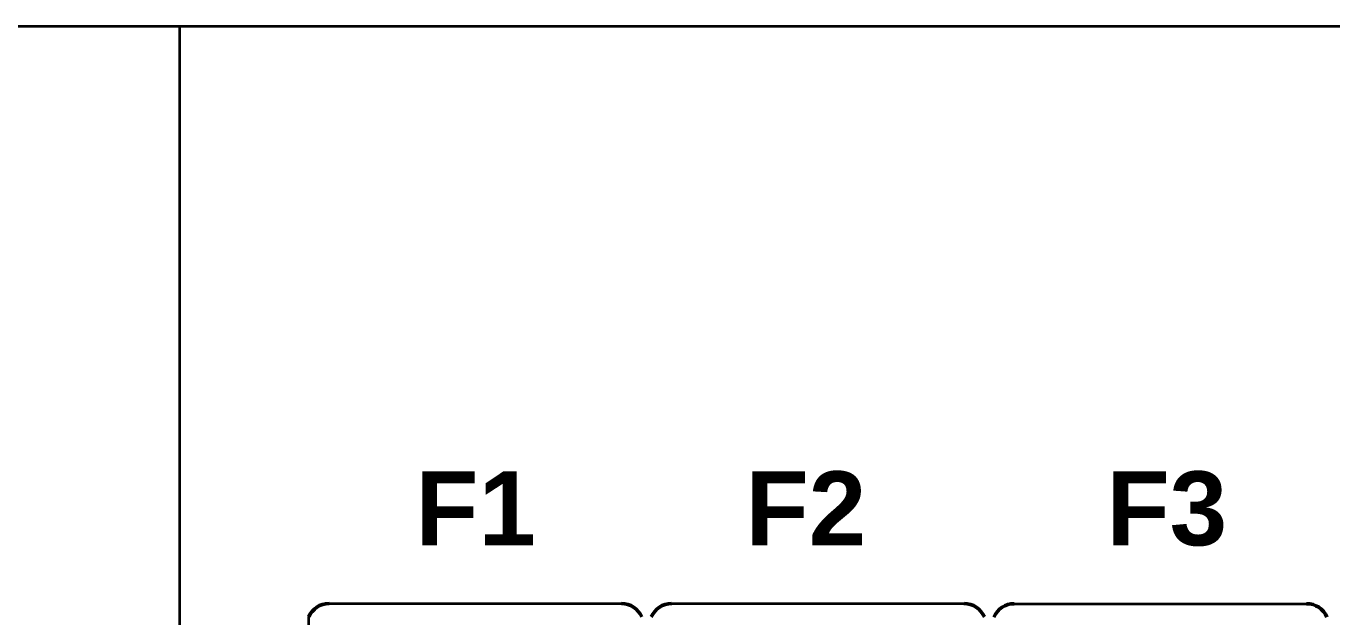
# Model space of a CAD drawing. Header units: millimetres. Extents: x 0 to 19177, y 0 to 12100.
# Drawn here: x 17176.8 to 17247.4, y 11442.9 to 11474.9 of the extents above; entities that cross this region are included whole.
import ezdxf

# ---------------------------------------------------------------- set-up
doc = ezdxf.new("R2010")
doc.units = ezdxf.units.MM
doc.header["$MEASUREMENT"] = 0
doc.layers.add('NetDam', color=7, linetype='Continuous', lineweight=35)
doc.layers.add('Visible (ISO)', color=7, linetype='Continuous', lineweight=50)
doc.styles.get("Standard").update_dxf_attribs({"font": 'arial.ttf'})

msp = doc.modelspace()

# ---------------------------------------------------------------- linework, layer by layer
at = {"layer": 'NetDam', "color": 0}
for p, q in [((16945.092, 11474.875), (17575.092, 11474.875)), ((17185.092, 11194.875), (17185.092, 11474.875)), ((17193.16, 11443.628), (17208.983, 11443.628)), ((17211.681, 11443.626), (17227.503, 11443.626)), ((17230.201, 11443.62), (17246.023, 11443.62)), ((17192.061, 11366.827), (17192.061, 11442.906))]:
    msp.add_line(p, q, dxfattribs=at)
at = {"layer": 'Visible (ISO)'}
for centre, start, end in [((17193.162, 11442.428), 90.07534, 156.51441), ((17208.964, 11442.428), 23.48559, 89.92466), ((17211.682, 11442.426), 90.07534, 156.51441), ((17227.484, 11442.426), 23.48559, 89.92466), ((17230.203, 11442.42), 90.07534, 156.51441), ((17246.004, 11442.42), 23.48559, 89.92466)]:
    msp.add_arc(centre, 1.2, start, end, dxfattribs=at)

# ---------------------------------------------------------------- texts
at = {"char_height": 4, "width": 8.60943, "attachment_point": 1}
for s, insert in [('{\\fArial|b1|i0|c0|p34;F1}', (17197.824, 11450.78)), ('{\\fArial|b1|i0|c0|p34;F2}', (17215.676, 11450.78)), ('{\\fArial|b1|i0|c0|p34;F3}', (17235.189, 11450.78))]:
    msp.add_mtext(s, dxfattribs=dict(at, insert=insert))

doc.saveas('drawing.dxf')
